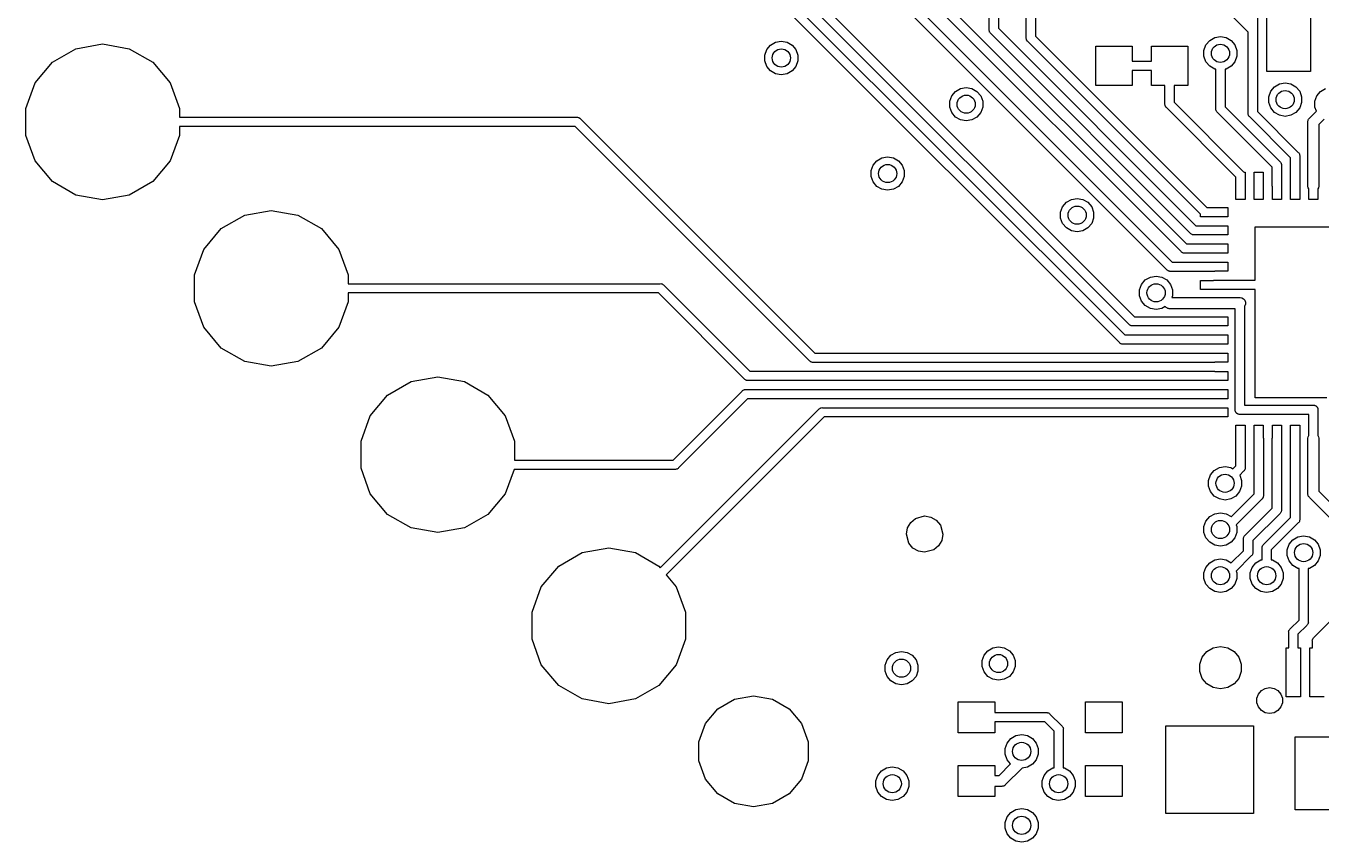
# Model space of a CAD drawing. Extents: x 109.3 to 187.7, y -145.2 to -64.7.
# Drawn here: x 112.38 to 147.96, y -145.22 to -122.79 of the extents above; entities that cross this region are included whole.
import ezdxf

# ---------------------------------------------------------------- set-up
doc = ezdxf.new("R2010")
doc.units = 0
doc.header["$MEASUREMENT"] = 0
doc.layers.add('BLACK', color=7, linetype='CONTINUOUS')

msp = doc.modelspace()

# ---------------------------------------------------------------- linework, layer by layer
at = {"layer": 'BLACK', "linetype": 'CONTINUOUS'}
for p, q in [((144.117, -128.993), (121.11, -105.986)), ((121.323, -105.84), (144.264, -128.781)), ((143.728, -129.493), (120.602, -106.367)), ((120.815, -106.221), (143.875, -129.281)), ((119.799, -108.507), (142.573, -131.281)), ((142.688, -130.993), (120.094, -108.399)), ((120.307, -108.253), (142.835, -130.781)), ((142.426, -131.493), (119.586, -108.653)), ((146.215, -120.361), (146.215, -122.894)), ((138.849, -122.905), (138.849, -121.265)), ((139.103, -121.312), (139.103, -122.858)), ((139.865, -123.122), (139.865, -121.138)), ((140.119, -121.185), (140.119, -123.075)), ((145.961, -122.963), (145.33, -122.332)), ((146.47, -124.042), (146.47, -122.542)), ((147.67, -122.542), (147.67, -124.042)), ((138.848, -122.922), (138.849, -122.905)), ((138.852, -122.938), (138.848, -122.922)), ((138.855, -122.955), (138.852, -122.938)), ((138.858, -122.96), (138.855, -122.955)), ((138.859, -122.965), (138.858, -122.96)), ((138.869, -122.979), (138.859, -122.965)), ((138.877, -122.993), (138.869, -122.979)), ((138.89, -123.004), (138.877, -122.993)), ((144.379, -128.493), (138.89, -123.004)), ((139.103, -122.858), (144.526, -128.281)), ((139.864, -123.139), (139.865, -123.122)), ((140.119, -123.075), (144.825, -127.781)), ((144.903, -123.193), (145.042, -123.113)), ((145.042, -123.113), (145.199, -123.085)), ((145.199, -123.085), (145.356, -123.113)), ((145.356, -123.113), (145.495, -123.193)), ((145.961, -125.191), (145.961, -122.963)), ((146.215, -122.894), (146.217, -122.899)), ((146.217, -122.899), (146.215, -122.916)), ((146.215, -122.916), (146.215, -125.144)), ((113.111, -123.789), (113.755, -123.417)), ((113.755, -123.417), (114.487, -123.288)), ((114.487, -123.288), (115.219, -123.417)), ((115.219, -123.417), (115.863, -123.789)), ((132.681, -123.593), (132.736, -123.443)), ((132.736, -123.443), (132.838, -123.32)), ((132.838, -123.32), (132.977, -123.24)), ((132.977, -123.24), (133.134, -123.212)), ((133.134, -123.212), (133.291, -123.24)), ((133.291, -123.24), (133.43, -123.32)), ((133.43, -123.32), (133.533, -123.443)), ((133.533, -123.443), (133.587, -123.593)), ((139.868, -123.155), (139.864, -123.139)), ((139.871, -123.172), (139.868, -123.155)), ((139.874, -123.177), (139.871, -123.172)), ((139.875, -123.182), (139.874, -123.177)), ((139.885, -123.196), (139.875, -123.182)), ((139.893, -123.21), (139.885, -123.196)), ((139.906, -123.221), (139.893, -123.21)), ((144.651, -127.966), (139.906, -123.221)), ((141.778, -124.425), (141.778, -123.35)), ((141.778, -123.35), (142.778, -123.35)), ((142.778, -123.35), (142.778, -123.761)), ((143.302, -123.761), (143.302, -123.35)), ((143.302, -123.35), (144.302, -123.35)), ((144.302, -123.35), (144.302, -124.425)), ((144.746, -123.466), (144.801, -123.316)), ((144.746, -123.626), (144.746, -123.466)), ((144.801, -123.316), (144.903, -123.193)), ((145.495, -123.193), (145.598, -123.316)), ((145.598, -123.316), (145.652, -123.466)), ((145.652, -123.466), (145.652, -123.626)), ((112.633, -124.359), (113.111, -123.789)), ((115.863, -123.789), (116.341, -124.359)), ((132.681, -123.753), (132.681, -123.593)), ((132.736, -123.903), (132.681, -123.753)), ((133.587, -123.753), (133.533, -123.903)), ((133.587, -123.593), (133.587, -123.753)), ((142.778, -123.761), (143.302, -123.761)), ((144.801, -123.776), (144.746, -123.626)), ((144.903, -123.898), (144.801, -123.776)), ((145.598, -123.776), (145.495, -123.898)), ((145.652, -123.626), (145.598, -123.776)), ((132.838, -124.025), (132.736, -123.903)), ((132.977, -124.105), (132.838, -124.025)), ((133.134, -124.133), (132.977, -124.105)), ((133.291, -124.105), (133.134, -124.133)), ((133.43, -124.025), (133.291, -124.105)), ((133.533, -123.903), (133.43, -124.025)), ((143.302, -124.015), (142.778, -124.015)), ((142.778, -124.015), (142.778, -124.425)), ((143.302, -124.425), (143.302, -124.015)), ((145.042, -123.978), (144.903, -123.898)), ((145.072, -123.983), (145.042, -123.978)), ((145.072, -125.064), (145.072, -123.983)), ((145.356, -123.978), (145.326, -123.983)), ((145.326, -123.983), (145.326, -125.017)), ((145.495, -123.898), (145.356, -123.978)), ((147.67, -124.042), (146.47, -124.042)), ((112.379, -125.057), (112.633, -124.359)), ((116.341, -124.359), (116.595, -125.057)), ((137.918, -124.59), (138.057, -124.51)), ((138.057, -124.51), (138.214, -124.482)), ((138.214, -124.482), (138.371, -124.51)), ((138.371, -124.51), (138.51, -124.59)), ((142.778, -124.425), (141.778, -124.425)), ((143.675, -124.425), (143.302, -124.425)), ((143.675, -124.937), (143.675, -124.425)), ((144.302, -124.425), (143.929, -124.425)), ((143.929, -124.425), (143.929, -124.89)), ((146.579, -124.586), (146.681, -124.463)), ((146.681, -124.463), (146.82, -124.383)), ((146.82, -124.383), (146.977, -124.355)), ((146.977, -124.355), (147.134, -124.383)), ((147.134, -124.383), (147.273, -124.463)), ((147.273, -124.463), (147.376, -124.586)), ((147.951, -124.59), (148.09, -124.51)), ((137.761, -124.863), (137.816, -124.713)), ((137.761, -125.023), (137.761, -124.863)), ((137.816, -124.713), (137.918, -124.59)), ((138.51, -124.59), (138.613, -124.713)), ((138.613, -124.713), (138.667, -124.863)), ((138.667, -124.863), (138.667, -125.023)), ((143.929, -124.89), (145.837, -126.798)), ((146.524, -124.736), (146.579, -124.586)), ((146.524, -124.896), (146.524, -124.736)), ((146.579, -125.046), (146.524, -124.896)), ((147.376, -124.586), (147.43, -124.736)), ((147.43, -124.896), (147.376, -125.046)), ((147.43, -124.736), (147.43, -124.896)), ((147.794, -124.863), (147.849, -124.713)), ((147.794, -125.023), (147.794, -124.863)), ((147.849, -124.713), (147.951, -124.59)), ((112.379, -125.801), (112.379, -125.057)), ((116.595, -125.057), (116.595, -125.302)), ((137.816, -125.173), (137.761, -125.023)), ((137.918, -125.295), (137.816, -125.173)), ((138.613, -125.173), (138.51, -125.295)), ((138.667, -125.023), (138.613, -125.173)), ((143.674, -124.954), (143.675, -124.937)), ((143.678, -124.97), (143.674, -124.954)), ((143.681, -124.987), (143.678, -124.97)), ((143.684, -124.992), (143.681, -124.987)), ((143.685, -124.997), (143.684, -124.992)), ((143.695, -125.011), (143.685, -124.997)), ((143.703, -125.025), (143.695, -125.011)), ((143.716, -125.036), (143.703, -125.025)), ((145.624, -126.944), (143.716, -125.036)), ((145.071, -125.081), (145.072, -125.064)), ((145.075, -125.097), (145.071, -125.081)), ((145.078, -125.114), (145.075, -125.097)), ((145.081, -125.119), (145.078, -125.114)), ((145.082, -125.124), (145.081, -125.119)), ((145.092, -125.138), (145.082, -125.124)), ((145.1, -125.152), (145.092, -125.138)), ((145.113, -125.163), (145.1, -125.152)), ((146.624, -126.674), (145.113, -125.163)), ((145.326, -125.017), (146.837, -126.528)), ((145.96, -125.208), (145.961, -125.191)), ((145.964, -125.224), (145.96, -125.208)), ((145.967, -125.241), (145.964, -125.224)), ((145.97, -125.246), (145.967, -125.241)), ((145.971, -125.251), (145.97, -125.246)), ((145.981, -125.265), (145.971, -125.251)), ((146.215, -125.144), (147.337, -126.266)), ((146.681, -125.168), (146.579, -125.046)), ((146.82, -125.248), (146.681, -125.168)), ((146.977, -125.276), (146.82, -125.248)), ((147.134, -125.248), (146.977, -125.276)), ((147.273, -125.168), (147.134, -125.248)), ((147.376, -125.046), (147.273, -125.168)), ((147.648, -125.326), (147.836, -125.138)), ((147.836, -125.138), (147.794, -125.023)), ((116.595, -125.302), (127.519, -125.302)), ((127.472, -125.556), (116.595, -125.556)), ((116.595, -125.556), (116.595, -125.801)), ((133.909, -131.993), (127.472, -125.556)), ((127.519, -125.302), (127.536, -125.3)), ((127.536, -125.3), (127.552, -125.305)), ((127.552, -125.305), (127.568, -125.308)), ((127.568, -125.308), (127.573, -125.31)), ((127.573, -125.31), (127.579, -125.312)), ((127.579, -125.312), (127.593, -125.322)), ((127.593, -125.322), (127.607, -125.33)), ((127.607, -125.33), (127.618, -125.343)), ((127.618, -125.343), (134.056, -131.781)), ((138.057, -125.375), (137.918, -125.295)), ((138.214, -125.403), (138.057, -125.375)), ((138.371, -125.375), (138.214, -125.403)), ((138.51, -125.295), (138.371, -125.375)), ((145.989, -125.279), (145.981, -125.265)), ((146.002, -125.29), (145.989, -125.279)), ((147.124, -126.412), (146.002, -125.29)), ((147.597, -125.425), (147.602, -125.406)), ((147.599, -125.445), (147.597, -125.425)), ((147.599, -127.196), (147.599, -125.445)), ((147.602, -125.406), (147.606, -125.386)), ((147.606, -125.386), (147.609, -125.38)), ((147.609, -125.38), (147.611, -125.373)), ((147.611, -125.373), (147.622, -125.357)), ((147.622, -125.357), (147.633, -125.339)), ((147.633, -125.339), (147.648, -125.326)), ((148.052, -125.353), (147.903, -125.502)), ((147.903, -125.502), (147.903, -127.196)), ((112.633, -126.499), (112.379, -125.801)), ((116.595, -125.801), (116.341, -126.499)), ((147.337, -126.266), (147.35, -126.277)), ((147.35, -126.277), (147.358, -126.291)), ((147.358, -126.291), (147.368, -126.305)), ((147.368, -126.305), (147.369, -126.311)), ((147.369, -126.311), (147.372, -126.315)), ((147.372, -126.315), (147.375, -126.332)), ((113.111, -127.069), (112.633, -126.499)), ((116.341, -126.499), (115.863, -127.069)), ((135.602, -126.768), (135.657, -126.618)), ((135.657, -126.618), (135.759, -126.495)), ((135.759, -126.495), (135.898, -126.415)), ((135.898, -126.415), (136.055, -126.387)), ((136.055, -126.387), (136.212, -126.415)), ((136.212, -126.415), (136.351, -126.495)), ((136.351, -126.495), (136.454, -126.618)), ((136.454, -126.618), (136.508, -126.768)), ((146.624, -127.194), (146.624, -126.674)), ((146.837, -126.528), (146.85, -126.539)), ((146.85, -126.539), (146.858, -126.553)), ((146.858, -126.553), (146.868, -126.567)), ((146.868, -126.567), (146.869, -126.573)), ((146.869, -126.573), (146.872, -126.577)), ((146.872, -126.577), (146.875, -126.594)), ((146.875, -126.594), (146.88, -126.61)), ((146.88, -126.61), (146.878, -126.627)), ((146.878, -126.627), (146.878, -127.194)), ((147.124, -127.194), (147.124, -126.412)), ((147.375, -126.332), (147.38, -126.348)), ((147.38, -126.348), (147.378, -126.365)), ((147.378, -126.365), (147.378, -127.194)), ((135.602, -126.928), (135.602, -126.768)), ((135.657, -127.078), (135.602, -126.928)), ((136.508, -126.928), (136.454, -127.078)), ((136.508, -126.768), (136.508, -126.928)), ((145.624, -127.194), (145.624, -126.944)), ((145.837, -126.798), (145.849, -126.808)), ((145.849, -126.808), (145.876, -126.808)), ((145.876, -126.808), (145.876, -126.867)), ((145.876, -126.867), (145.88, -126.88)), ((145.88, -126.88), (145.878, -126.897)), ((145.878, -126.897), (145.878, -127.194)), ((146.126, -127.558), (146.126, -126.808)), ((146.126, -126.808), (146.376, -126.808)), ((146.376, -126.808), (146.376, -127.558)), ((113.755, -127.44), (113.111, -127.069)), ((115.863, -127.069), (115.219, -127.44)), ((135.759, -127.2), (135.657, -127.078)), ((135.898, -127.28), (135.759, -127.2)), ((136.055, -127.308), (135.898, -127.28)), ((136.212, -127.28), (136.055, -127.308)), ((136.351, -127.2), (136.212, -127.28)), ((136.454, -127.078), (136.351, -127.2)), ((145.626, -127.205), (145.624, -127.194)), ((145.626, -127.558), (145.626, -127.205)), ((145.878, -127.194), (145.876, -127.205)), ((145.876, -127.205), (145.876, -127.558)), ((146.626, -127.205), (146.624, -127.194)), ((146.626, -127.558), (146.626, -127.205)), ((146.878, -127.194), (146.876, -127.205)), ((146.876, -127.205), (146.876, -127.558)), ((147.126, -127.205), (147.124, -127.194)), ((147.126, -127.558), (147.126, -127.205)), ((147.378, -127.194), (147.376, -127.205)), ((147.376, -127.205), (147.376, -127.558)), ((147.606, -127.236), (147.599, -127.196)), ((147.626, -127.271), (147.606, -127.236)), ((147.626, -127.558), (147.626, -127.271)), ((147.897, -127.236), (147.876, -127.271)), ((147.876, -127.271), (147.876, -127.558)), ((147.903, -127.196), (147.897, -127.236)), ((114.487, -127.569), (113.755, -127.44)), ((115.219, -127.44), (114.487, -127.569)), ((140.864, -127.761), (140.966, -127.638)), ((140.966, -127.638), (141.105, -127.558)), ((141.105, -127.558), (141.262, -127.53)), ((141.262, -127.53), (141.419, -127.558)), ((141.419, -127.558), (141.558, -127.638)), ((141.558, -127.638), (141.661, -127.761)), ((145.876, -127.558), (145.626, -127.558)), ((146.376, -127.558), (146.126, -127.558)), ((146.876, -127.558), (146.626, -127.558)), ((147.376, -127.558), (147.126, -127.558)), ((147.876, -127.558), (147.626, -127.558)), ((117.746, -128.361), (118.39, -127.989)), ((118.39, -127.989), (119.122, -127.86)), ((119.122, -127.86), (119.854, -127.989)), ((119.854, -127.989), (120.498, -128.361)), ((140.809, -127.911), (140.864, -127.761)), ((140.809, -128.071), (140.809, -127.911)), ((140.864, -128.221), (140.809, -128.071)), ((141.661, -127.761), (141.715, -127.911)), ((141.715, -128.071), (141.661, -128.221)), ((141.715, -127.911), (141.715, -128.071)), ((144.651, -128.033), (144.651, -127.966)), ((144.748, -128.033), (144.651, -128.033)), ((144.761, -128.036), (144.748, -128.033)), ((144.778, -128.035), (144.761, -128.036)), ((145.037, -128.035), (144.778, -128.035)), ((144.825, -127.781), (145.037, -127.781)), ((145.037, -127.781), (145.049, -127.783)), ((145.049, -128.033), (145.037, -128.035)), ((145.049, -127.783), (145.401, -127.783)), ((145.401, -128.033), (145.049, -128.033)), ((145.401, -127.783), (145.401, -128.033)), ((117.269, -128.931), (117.746, -128.361)), ((120.498, -128.361), (120.976, -128.931)), ((140.966, -128.343), (140.864, -128.221)), ((141.105, -128.423), (140.966, -128.343)), ((141.262, -128.451), (141.105, -128.423)), ((141.419, -128.423), (141.262, -128.451)), ((141.558, -128.343), (141.419, -128.423)), ((141.661, -128.221), (141.558, -128.343)), ((144.526, -128.281), (145.037, -128.281)), ((145.037, -128.281), (145.049, -128.283)), ((145.049, -128.283), (145.401, -128.283)), ((145.401, -128.283), (145.401, -128.533)), ((146.151, -129.781), (146.151, -128.308)), ((146.151, -128.308), (148.624, -128.308)), ((144.264, -128.781), (145.037, -128.781)), ((144.39, -128.506), (144.379, -128.493)), ((144.405, -128.515), (144.39, -128.506)), ((144.419, -128.524), (144.405, -128.515)), ((144.424, -128.526), (144.419, -128.524)), ((144.429, -128.529), (144.424, -128.526)), ((144.446, -128.532), (144.429, -128.529)), ((144.462, -128.536), (144.446, -128.532)), ((144.479, -128.535), (144.462, -128.536)), ((145.037, -128.535), (144.479, -128.535)), ((145.049, -128.533), (145.037, -128.535)), ((145.037, -128.781), (145.049, -128.783)), ((145.401, -128.533), (145.049, -128.533)), ((145.049, -128.783), (145.401, -128.783)), ((145.401, -128.783), (145.401, -129.033)), ((117.014, -129.629), (117.269, -128.931)), ((120.976, -128.931), (121.23, -129.629)), ((144.128, -129.006), (144.117, -128.993)), ((144.143, -129.015), (144.128, -129.006)), ((144.157, -129.024), (144.143, -129.015)), ((144.162, -129.026), (144.157, -129.024)), ((144.167, -129.029), (144.162, -129.026)), ((144.184, -129.032), (144.167, -129.029)), ((144.2, -129.036), (144.184, -129.032)), ((144.217, -129.035), (144.2, -129.036)), ((145.037, -129.035), (144.217, -129.035)), ((145.049, -129.033), (145.037, -129.035)), ((145.401, -129.033), (145.049, -129.033)), ((143.739, -129.506), (143.728, -129.493)), ((143.754, -129.515), (143.739, -129.506)), ((143.768, -129.524), (143.754, -129.515)), ((143.773, -129.526), (143.768, -129.524)), ((143.778, -129.529), (143.773, -129.526)), ((143.795, -129.532), (143.778, -129.529)), ((143.875, -129.281), (145.037, -129.281)), ((145.037, -129.281), (145.049, -129.283)), ((145.049, -129.283), (145.401, -129.283)), ((145.401, -129.283), (145.401, -129.533)), ((117.014, -130.373), (117.014, -129.629)), ((121.23, -129.629), (121.23, -129.874)), ((121.23, -129.874), (129.805, -129.874)), ((129.805, -129.874), (129.822, -129.872)), ((129.822, -129.872), (129.838, -129.877)), ((129.838, -129.877), (129.854, -129.88)), ((129.854, -129.88), (129.859, -129.882)), ((129.859, -129.882), (129.865, -129.884)), ((129.865, -129.884), (129.879, -129.894)), ((143.032, -129.894), (143.135, -129.772)), ((143.135, -129.772), (143.273, -129.692)), ((143.273, -129.692), (143.431, -129.664)), ((143.431, -129.664), (143.588, -129.692)), ((143.588, -129.692), (143.727, -129.772)), ((143.727, -129.772), (143.829, -129.894)), ((143.811, -129.536), (143.795, -129.532)), ((143.828, -129.535), (143.811, -129.536)), ((145.037, -129.535), (143.828, -129.535)), ((144.651, -130.033), (144.651, -129.783)), ((144.651, -129.783), (145.004, -129.783)), ((145.004, -129.783), (145.015, -129.781)), ((145.015, -129.781), (146.151, -129.781)), ((145.049, -129.533), (145.037, -129.535)), ((145.401, -129.533), (145.049, -129.533)), ((129.758, -130.128), (121.23, -130.128)), ((121.23, -130.128), (121.23, -130.373)), ((132.123, -132.493), (129.758, -130.128)), ((129.879, -129.894), (129.893, -129.902)), ((129.893, -129.902), (129.904, -129.915)), ((129.904, -129.915), (132.27, -132.281)), ((142.978, -130.044), (143.032, -129.894)), ((142.978, -130.204), (142.978, -130.044)), ((143.032, -130.354), (142.978, -130.204)), ((143.829, -129.894), (143.884, -130.044)), ((143.884, -130.204), (143.866, -130.252)), ((143.884, -130.044), (143.884, -130.204)), ((145.004, -130.033), (144.651, -130.033)), ((145.015, -130.035), (145.004, -130.033)), ((146.151, -130.035), (145.015, -130.035)), ((146.151, -133.008), (146.151, -130.035)), ((117.269, -131.071), (117.014, -130.373)), ((121.23, -130.373), (120.976, -131.071)), ((143.135, -130.477), (143.032, -130.354)), ((143.273, -130.557), (143.135, -130.477)), ((143.431, -130.584), (143.273, -130.557)), ((143.588, -130.557), (143.431, -130.584)), ((143.684, -130.501), (143.588, -130.557)), ((143.694, -130.511), (143.684, -130.501)), ((143.707, -130.526), (143.694, -130.511)), ((143.724, -130.536), (143.707, -130.526)), ((143.741, -130.548), (143.724, -130.536)), ((143.747, -130.55), (143.741, -130.548)), ((143.753, -130.553), (143.747, -130.55)), ((143.773, -130.557), (143.753, -130.553)), ((143.793, -130.562), (143.773, -130.557)), ((143.813, -130.56), (143.793, -130.562)), ((145.604, -130.56), (143.813, -130.56)), ((143.866, -130.252), (143.869, -130.255)), ((143.869, -130.255), (145.745, -130.255)), ((145.604, -133.315), (145.604, -130.56)), ((145.745, -130.255), (145.784, -130.262)), ((145.784, -130.262), (145.831, -130.289)), ((145.831, -130.289), (145.865, -130.33)), ((145.865, -130.485), (145.858, -130.493)), ((145.858, -130.493), (145.858, -133.211)), ((145.865, -130.33), (145.884, -130.381)), ((145.884, -130.434), (145.865, -130.485)), ((145.884, -130.381), (145.884, -130.434)), ((142.835, -130.781), (145.037, -130.781)), ((145.037, -130.781), (145.049, -130.783)), ((145.049, -130.783), (145.401, -130.783)), ((145.401, -130.783), (145.401, -131.033)), ((117.746, -131.641), (117.269, -131.071)), ((120.976, -131.071), (120.498, -131.641)), ((142.573, -131.281), (145.037, -131.281)), ((142.699, -131.006), (142.688, -130.993)), ((142.714, -131.015), (142.699, -131.006)), ((142.728, -131.024), (142.714, -131.015)), ((142.733, -131.026), (142.728, -131.024)), ((142.738, -131.029), (142.733, -131.026)), ((142.755, -131.032), (142.738, -131.029)), ((142.771, -131.036), (142.755, -131.032)), ((142.788, -131.035), (142.771, -131.036)), ((145.037, -131.035), (142.788, -131.035)), ((145.049, -131.033), (145.037, -131.035)), ((145.037, -131.281), (145.049, -131.283)), ((145.401, -131.033), (145.049, -131.033)), ((145.049, -131.283), (145.401, -131.283)), ((145.401, -131.283), (145.401, -131.533)), ((118.39, -132.012), (117.746, -131.641)), ((120.498, -131.641), (119.854, -132.012)), ((142.437, -131.506), (142.426, -131.493)), ((142.452, -131.515), (142.437, -131.506)), ((142.466, -131.524), (142.452, -131.515)), ((142.471, -131.526), (142.466, -131.524)), ((142.476, -131.529), (142.471, -131.526)), ((142.493, -131.532), (142.476, -131.529)), ((142.509, -131.536), (142.493, -131.532)), ((142.526, -131.535), (142.509, -131.536)), ((145.037, -131.535), (142.526, -131.535)), ((145.049, -131.533), (145.037, -131.535)), ((145.401, -131.533), (145.049, -131.533)), ((119.122, -132.141), (118.39, -132.012)), ((119.854, -132.012), (119.122, -132.141)), ((133.92, -132.006), (133.909, -131.993)), ((133.935, -132.015), (133.92, -132.006)), ((133.949, -132.024), (133.935, -132.015)), ((134.056, -131.781), (145.037, -131.781)), ((145.037, -131.781), (145.049, -131.783)), ((145.049, -131.783), (145.401, -131.783)), ((145.401, -131.783), (145.401, -132.033)), ((132.27, -132.281), (145.037, -132.281)), ((133.954, -132.026), (133.949, -132.024)), ((133.959, -132.029), (133.954, -132.026)), ((133.976, -132.032), (133.959, -132.029)), ((133.992, -132.036), (133.976, -132.032)), ((134.009, -132.035), (133.992, -132.036)), ((145.037, -132.035), (134.009, -132.035)), ((145.049, -132.033), (145.037, -132.035)), ((145.037, -132.281), (145.049, -132.283)), ((145.401, -132.033), (145.049, -132.033)), ((145.049, -132.283), (145.401, -132.283)), ((145.401, -132.283), (145.401, -132.533)), ((122.318, -132.933), (122.962, -132.561)), ((122.962, -132.561), (123.694, -132.432)), ((123.694, -132.432), (124.426, -132.561)), ((124.426, -132.561), (125.07, -132.933)), ((132.134, -132.506), (132.123, -132.493)), ((132.149, -132.515), (132.134, -132.506)), ((132.163, -132.524), (132.149, -132.515)), ((132.168, -132.526), (132.163, -132.524)), ((132.173, -132.529), (132.168, -132.526)), ((132.19, -132.532), (132.173, -132.529)), ((132.206, -132.536), (132.19, -132.532)), ((132.223, -132.535), (132.206, -132.536)), ((145.037, -132.535), (132.223, -132.535)), ((145.049, -132.533), (145.037, -132.535)), ((145.401, -132.533), (145.049, -132.533)), ((121.841, -133.503), (122.318, -132.933)), ((125.07, -132.933), (125.548, -133.503)), ((130.16, -134.722), (132.06, -132.822)), ((132.207, -133.035), (130.307, -134.934)), ((132.06, -132.822), (132.071, -132.809)), ((132.071, -132.809), (132.086, -132.8)), ((132.086, -132.8), (132.1, -132.791)), ((132.1, -132.791), (132.105, -132.789)), ((132.105, -132.789), (132.11, -132.786)), ((132.11, -132.786), (132.127, -132.783)), ((132.127, -132.783), (132.143, -132.779)), ((132.143, -132.779), (132.16, -132.781)), ((132.16, -132.781), (145.037, -132.781)), ((145.037, -133.035), (132.207, -133.035)), ((145.037, -132.781), (145.049, -132.783)), ((145.049, -133.033), (145.037, -133.035)), ((145.049, -132.783), (145.401, -132.783)), ((145.401, -133.033), (145.049, -133.033)), ((145.401, -132.783), (145.401, -133.033)), ((148.124, -133.008), (146.151, -133.008)), ((129.808, -137.678), (134.164, -133.322)), ((134.164, -133.322), (134.175, -133.309)), ((134.175, -133.309), (134.189, -133.3)), ((134.189, -133.3), (134.203, -133.291)), ((134.203, -133.291), (134.209, -133.289)), ((134.209, -133.289), (134.213, -133.286)), ((134.213, -133.286), (134.23, -133.283)), ((134.23, -133.283), (134.246, -133.279)), ((134.246, -133.279), (134.263, -133.281)), ((134.263, -133.281), (145.037, -133.281)), ((145.037, -133.281), (145.049, -133.283)), ((145.049, -133.283), (145.401, -133.283)), ((145.401, -133.283), (145.401, -133.533)), ((145.604, -133.36), (145.604, -133.315)), ((145.608, -133.371), (145.604, -133.36)), ((145.61, -133.382), (145.608, -133.371)), ((145.616, -133.392), (145.61, -133.382)), ((145.62, -133.402), (145.616, -133.392)), ((145.627, -133.411), (145.62, -133.402)), ((145.633, -133.421), (145.627, -133.411)), ((145.641, -133.428), (145.633, -133.421)), ((145.648, -133.437), (145.641, -133.428)), ((145.658, -133.442), (145.648, -133.437)), ((145.667, -133.449), (145.658, -133.442)), ((145.858, -133.211), (147.773, -133.211)), ((147.773, -133.211), (147.784, -133.215)), ((147.784, -133.215), (147.795, -133.217)), ((147.795, -133.217), (147.805, -133.222)), ((147.805, -133.222), (147.816, -133.226)), ((147.816, -133.226), (147.824, -133.233)), ((147.824, -133.233), (147.834, -133.239)), ((147.834, -133.239), (147.841, -133.248)), ((147.841, -133.248), (147.85, -133.255)), ((147.85, -133.255), (147.856, -133.265)), ((147.856, -133.265), (147.863, -133.273)), ((147.863, -133.273), (147.867, -133.284)), ((147.867, -133.284), (147.872, -133.294)), ((147.872, -133.294), (147.874, -133.305)), ((147.874, -133.305), (147.878, -133.315)), ((147.878, -133.315), (147.878, -134.048)), ((121.586, -134.201), (121.841, -133.503)), ((125.548, -133.503), (125.802, -134.201)), ((134.31, -133.535), (129.972, -137.873)), ((145.037, -133.535), (134.31, -133.535)), ((145.049, -133.533), (145.037, -133.535)), ((145.401, -133.533), (145.049, -133.533)), ((145.626, -134.11), (145.626, -133.758)), ((145.626, -133.758), (145.876, -133.758)), ((145.677, -133.453), (145.667, -133.449)), ((145.687, -133.459), (145.677, -133.453)), ((145.698, -133.461), (145.687, -133.459)), ((145.709, -133.465), (145.698, -133.461)), ((147.624, -133.465), (145.709, -133.465)), ((145.876, -133.758), (145.876, -134.11)), ((146.126, -134.11), (146.126, -133.758)), ((146.126, -133.758), (146.376, -133.758)), ((146.376, -133.758), (146.376, -134.11)), ((146.626, -134.11), (146.626, -133.758)), ((146.626, -133.758), (146.876, -133.758)), ((146.876, -133.758), (146.876, -134.11)), ((147.126, -134.11), (147.126, -133.758)), ((147.126, -133.758), (147.376, -133.758)), ((147.376, -133.758), (147.376, -134.11)), ((147.624, -134.048), (147.624, -133.465)), ((145.624, -134.121), (145.626, -134.11)), ((145.624, -134.879), (145.624, -134.121)), ((145.876, -134.11), (145.878, -134.121)), ((145.878, -134.121), (145.878, -134.926)), ((146.124, -134.121), (146.126, -134.11)), ((146.124, -135.649), (146.124, -134.121)), ((146.376, -134.11), (146.378, -134.121)), ((146.378, -134.121), (146.378, -135.696)), ((146.624, -134.121), (146.626, -134.11)), ((146.624, -136.038), (146.624, -134.121)), ((146.876, -134.11), (146.878, -134.121)), ((146.878, -134.121), (146.878, -136.085)), ((147.124, -134.121), (147.126, -134.11)), ((147.124, -136.3), (147.124, -134.121)), ((147.376, -134.11), (147.378, -134.121)), ((147.378, -134.121), (147.378, -136.347)), ((147.599, -134.119), (147.606, -134.08)), ((147.599, -135.628), (147.599, -134.119)), ((147.606, -134.08), (147.624, -134.048)), ((147.878, -134.048), (147.897, -134.08)), ((147.897, -134.08), (147.903, -134.119)), ((147.903, -134.119), (147.903, -135.571)), ((121.586, -134.945), (121.586, -134.201)), ((125.802, -134.201), (125.802, -134.722)), ((125.802, -134.722), (130.16, -134.722)), ((121.841, -135.643), (121.586, -134.945)), ((125.791, -134.976), (125.548, -135.643)), ((130.208, -134.976), (125.791, -134.976)), ((130.224, -134.977), (130.208, -134.976)), ((130.241, -134.973), (130.224, -134.977)), ((130.257, -134.97), (130.241, -134.973)), ((130.262, -134.967), (130.257, -134.97)), ((130.268, -134.965), (130.262, -134.967)), ((130.281, -134.956), (130.268, -134.965)), ((130.296, -134.947), (130.281, -134.956)), ((130.307, -134.934), (130.296, -134.947)), ((144.873, -135.277), (144.928, -135.127)), ((144.928, -135.127), (145.03, -135.004)), ((145.03, -135.004), (145.169, -134.924)), ((145.169, -134.924), (145.326, -134.896)), ((145.326, -134.896), (145.483, -134.924)), ((145.483, -134.924), (145.544, -134.959)), ((145.544, -134.959), (145.624, -134.879)), ((145.837, -135.025), (145.728, -135.135)), ((145.728, -135.135), (145.779, -135.277)), ((145.85, -135.014), (145.837, -135.025)), ((145.858, -135), (145.85, -135.014)), ((145.868, -134.986), (145.858, -135)), ((145.869, -134.981), (145.868, -134.986)), ((145.872, -134.976), (145.869, -134.981)), ((145.875, -134.959), (145.872, -134.976)), ((145.88, -134.943), (145.875, -134.959)), ((145.878, -134.926), (145.88, -134.943)), ((144.873, -135.437), (144.873, -135.277)), ((144.928, -135.587), (144.873, -135.437)), ((145.779, -135.437), (145.725, -135.587)), ((145.779, -135.277), (145.779, -135.437)), ((147.903, -135.571), (149.747, -137.415)), ((122.318, -136.213), (121.841, -135.643)), ((125.548, -135.643), (125.07, -136.213)), ((145.03, -135.709), (144.928, -135.587)), ((145.169, -135.789), (145.03, -135.709)), ((145.326, -135.817), (145.169, -135.789)), ((145.483, -135.789), (145.326, -135.817)), ((145.622, -135.709), (145.483, -135.789)), ((145.497, -136.276), (146.124, -135.649)), ((145.725, -135.587), (145.622, -135.709)), ((146.337, -135.795), (145.635, -136.498)), ((146.35, -135.784), (146.337, -135.795)), ((146.358, -135.77), (146.35, -135.784)), ((146.368, -135.756), (146.358, -135.77)), ((146.369, -135.751), (146.368, -135.756)), ((146.372, -135.746), (146.369, -135.751)), ((146.375, -135.729), (146.372, -135.746)), ((146.38, -135.713), (146.375, -135.729)), ((146.378, -135.696), (146.38, -135.713)), ((147.597, -135.648), (147.599, -135.628)), ((147.602, -135.667), (147.597, -135.648)), ((147.606, -135.687), (147.602, -135.667)), ((147.609, -135.693), (147.606, -135.687)), ((147.611, -135.7), (147.609, -135.693)), ((147.622, -135.716), (147.611, -135.7)), ((147.633, -135.734), (147.622, -135.716)), ((147.648, -135.747), (147.633, -135.734)), ((149.41, -137.509), (147.648, -135.747)), ((122.962, -136.584), (122.318, -136.213)), ((125.07, -136.213), (124.426, -136.584)), ((136.821, -136.321), (137.071, -136.254)), ((137.071, -136.254), (137.071, -136.254)), ((137.071, -136.254), (137.242, -136.284)), ((137.242, -136.284), (137.392, -136.371)), ((144.801, -136.397), (144.903, -136.274)), ((144.903, -136.274), (145.042, -136.194)), ((145.042, -136.194), (145.199, -136.166)), ((145.199, -136.166), (145.356, -136.194)), ((145.356, -136.194), (145.495, -136.274)), ((145.495, -136.274), (145.497, -136.276)), ((145.875, -136.787), (146.624, -136.038)), ((146.837, -136.184), (146.088, -136.933)), ((146.85, -136.173), (146.837, -136.184)), ((146.858, -136.159), (146.85, -136.173)), ((146.868, -136.145), (146.858, -136.159)), ((146.869, -136.14), (146.868, -136.145)), ((146.872, -136.135), (146.869, -136.14)), ((146.875, -136.118), (146.872, -136.135)), ((146.88, -136.102), (146.875, -136.118)), ((146.878, -136.085), (146.88, -136.102)), ((123.694, -136.713), (122.962, -136.584)), ((124.426, -136.584), (123.694, -136.713)), ((136.571, -136.754), (136.601, -136.583)), ((136.601, -136.583), (136.688, -136.432)), ((136.688, -136.432), (136.821, -136.321)), ((137.392, -136.371), (137.504, -136.504)), ((137.504, -136.504), (137.571, -136.754)), ((144.746, -136.547), (144.801, -136.397)), ((144.746, -136.707), (144.746, -136.547)), ((145.635, -136.498), (145.652, -136.547)), ((145.652, -136.547), (145.652, -136.707)), ((146.383, -137.041), (147.124, -136.3)), ((147.337, -136.446), (146.596, -137.187)), ((147.35, -136.435), (147.337, -136.446)), ((147.358, -136.421), (147.35, -136.435)), ((147.368, -136.407), (147.358, -136.421)), ((147.369, -136.402), (147.368, -136.407)), ((147.372, -136.397), (147.369, -136.402)), ((147.375, -136.38), (147.372, -136.397)), ((147.38, -136.364), (147.375, -136.38)), ((147.378, -136.347), (147.38, -136.364)), ((136.638, -137.004), (136.571, -136.754)), ((136.571, -136.754), (136.571, -136.754)), ((136.75, -137.137), (136.638, -137.004)), ((137.541, -136.925), (137.454, -137.075)), ((137.571, -136.754), (137.541, -136.925)), ((137.571, -136.754), (137.571, -136.754)), ((144.801, -136.857), (144.746, -136.707)), ((144.903, -136.979), (144.801, -136.857)), ((145.042, -137.059), (144.903, -136.979)), ((145.495, -136.979), (145.356, -137.059)), ((145.598, -136.857), (145.495, -136.979)), ((145.652, -136.707), (145.598, -136.857)), ((145.833, -136.869), (145.837, -136.853)), ((145.834, -136.886), (145.833, -136.869)), ((145.834, -137.209), (145.834, -136.886)), ((145.837, -136.853), (145.84, -136.836)), ((145.84, -136.836), (145.843, -136.832)), ((145.843, -136.832), (145.844, -136.826)), ((145.844, -136.826), (145.854, -136.812)), ((145.854, -136.812), (145.862, -136.798)), ((145.862, -136.798), (145.875, -136.787)), ((146.088, -136.933), (146.088, -137.256)), ((147.087, -137.032), (147.189, -136.909)), ((147.189, -136.909), (147.328, -136.829)), ((147.328, -136.829), (147.485, -136.801)), ((147.485, -136.801), (147.642, -136.829)), ((147.642, -136.829), (147.781, -136.909)), ((147.781, -136.909), (147.884, -137.032)), ((127.017, -137.632), (127.661, -137.26)), ((127.661, -137.26), (128.393, -137.131)), ((128.393, -137.131), (129.125, -137.26)), ((129.125, -137.26), (129.769, -137.632)), ((136.9, -137.223), (136.75, -137.137)), ((137.071, -137.254), (136.9, -137.223)), ((137.321, -137.187), (137.071, -137.254)), ((137.071, -137.254), (137.071, -137.254)), ((137.454, -137.075), (137.321, -137.187)), ((145.199, -137.087), (145.042, -137.059)), ((145.356, -137.059), (145.199, -137.087)), ((145.497, -137.546), (145.834, -137.209)), ((146.047, -137.355), (145.635, -137.768)), ((146.06, -137.344), (146.047, -137.355)), ((146.068, -137.33), (146.06, -137.344)), ((146.078, -137.316), (146.068, -137.33)), ((146.079, -137.311), (146.078, -137.316)), ((146.082, -137.306), (146.079, -137.311)), ((146.085, -137.289), (146.082, -137.306)), ((146.09, -137.273), (146.085, -137.289)), ((146.088, -137.256), (146.09, -137.273)), ((146.341, -137.123), (146.345, -137.107)), ((146.342, -137.14), (146.341, -137.123)), ((146.342, -137.459), (146.342, -137.14)), ((146.345, -137.107), (146.348, -137.09)), ((146.348, -137.09), (146.351, -137.086)), ((146.351, -137.086), (146.352, -137.08)), ((146.352, -137.08), (146.362, -137.066)), ((146.362, -137.066), (146.37, -137.052)), ((146.37, -137.052), (146.383, -137.041)), ((146.596, -137.187), (146.596, -137.459)), ((147.032, -137.182), (147.087, -137.032)), ((147.032, -137.342), (147.032, -137.182)), ((147.087, -137.492), (147.032, -137.342)), ((147.884, -137.032), (147.938, -137.182)), ((147.938, -137.342), (147.884, -137.492)), ((147.938, -137.182), (147.938, -137.342)), ((126.54, -138.202), (127.017, -137.632)), ((129.769, -137.632), (129.808, -137.678)), ((144.746, -137.817), (144.801, -137.667)), ((144.801, -137.667), (144.903, -137.544)), ((144.903, -137.544), (145.042, -137.464)), ((145.042, -137.464), (145.199, -137.436)), ((145.199, -137.436), (145.356, -137.464)), ((145.356, -137.464), (145.495, -137.544)), ((145.495, -137.544), (145.497, -137.546)), ((146.016, -137.817), (146.071, -137.667)), ((146.071, -137.667), (146.173, -137.544)), ((146.173, -137.544), (146.312, -137.464)), ((146.312, -137.464), (146.342, -137.459)), ((146.596, -137.459), (146.626, -137.464)), ((146.626, -137.464), (146.765, -137.544)), ((146.765, -137.544), (146.868, -137.667)), ((146.868, -137.667), (146.922, -137.817)), ((147.189, -137.614), (147.087, -137.492)), ((147.328, -137.694), (147.189, -137.614)), ((147.358, -137.699), (147.328, -137.694)), ((147.358, -139.114), (147.358, -137.699)), ((147.642, -137.694), (147.612, -137.699)), ((147.612, -137.699), (147.612, -139.161)), ((147.781, -137.614), (147.642, -137.694)), ((147.884, -137.492), (147.781, -137.614)), ((129.972, -137.873), (130.247, -138.202)), ((144.746, -137.977), (144.746, -137.817)), ((144.801, -138.127), (144.746, -137.977)), ((145.652, -137.977), (145.598, -138.127)), ((145.635, -137.768), (145.652, -137.817)), ((145.652, -137.817), (145.652, -137.977)), ((146.016, -137.977), (146.016, -137.817)), ((146.071, -138.127), (146.016, -137.977)), ((146.922, -137.977), (146.868, -138.127)), ((146.922, -137.817), (146.922, -137.977)), ((126.285, -138.9), (126.54, -138.202)), ((130.247, -138.202), (130.501, -138.9)), ((144.903, -138.249), (144.801, -138.127)), ((145.042, -138.329), (144.903, -138.249)), ((145.199, -138.357), (145.042, -138.329)), ((145.356, -138.329), (145.199, -138.357)), ((145.495, -138.249), (145.356, -138.329)), ((145.598, -138.127), (145.495, -138.249)), ((146.173, -138.249), (146.071, -138.127)), ((146.312, -138.329), (146.173, -138.249)), ((146.469, -138.357), (146.312, -138.329)), ((146.626, -138.329), (146.469, -138.357)), ((146.765, -138.249), (146.626, -138.329)), ((146.868, -138.127), (146.765, -138.249)), ((126.285, -139.644), (126.285, -138.9)), ((130.501, -138.9), (130.501, -139.644)), ((147.115, -139.357), (147.358, -139.114)), ((147.765, -139.596), (148.534, -138.827)), ((147.073, -139.439), (147.077, -139.423)), ((147.074, -139.456), (147.073, -139.439)), ((147.074, -139.876), (147.074, -139.456)), ((147.077, -139.423), (147.08, -139.406)), ((147.08, -139.406), (147.083, -139.402)), ((147.083, -139.402), (147.084, -139.396)), ((147.084, -139.396), (147.094, -139.382)), ((147.094, -139.382), (147.102, -139.368)), ((147.102, -139.368), (147.115, -139.357)), ((147.571, -139.26), (147.328, -139.503)), ((147.584, -139.249), (147.571, -139.26)), ((147.592, -139.235), (147.584, -139.249)), ((147.602, -139.221), (147.592, -139.235)), ((147.603, -139.216), (147.602, -139.221)), ((147.606, -139.211), (147.603, -139.216)), ((147.609, -139.194), (147.606, -139.211)), ((147.614, -139.178), (147.609, -139.194)), ((147.612, -139.161), (147.614, -139.178)), ((126.54, -140.342), (126.285, -139.644)), ((130.501, -139.644), (130.247, -140.342)), ((138.946, -139.877), (139.103, -139.849)), ((139.103, -139.849), (139.26, -139.877)), ((145.003, -139.88), (145.201, -139.845)), ((145.201, -139.845), (145.4, -139.88)), ((147.328, -139.503), (147.328, -139.876)), ((147.723, -139.678), (147.727, -139.662)), ((147.724, -139.695), (147.723, -139.678)), ((147.724, -139.876), (147.724, -139.695)), ((147.727, -139.662), (147.73, -139.645)), ((147.73, -139.645), (147.733, -139.641)), ((147.733, -139.641), (147.734, -139.635)), ((147.734, -139.635), (147.744, -139.621)), ((147.744, -139.621), (147.752, -139.607)), ((147.752, -139.607), (147.765, -139.596)), ((136.038, -140.207), (136.14, -140.084)), ((136.14, -140.084), (136.279, -140.004)), ((136.279, -140.004), (136.436, -139.976)), ((136.436, -139.976), (136.593, -140.004)), ((136.593, -140.004), (136.732, -140.084)), ((136.732, -140.084), (136.835, -140.207)), ((138.65, -140.23), (138.705, -140.08)), ((138.705, -140.08), (138.807, -139.957)), ((138.807, -139.957), (138.946, -139.877)), ((139.26, -139.877), (139.399, -139.957)), ((139.399, -139.957), (139.502, -140.08)), ((139.502, -140.08), (139.556, -140.23)), ((144.63, -140.325), (144.699, -140.135)), ((144.699, -140.135), (144.828, -139.981)), ((144.828, -139.981), (145.003, -139.88)), ((145.4, -139.88), (145.574, -139.981)), ((145.574, -139.981), (145.704, -140.135)), ((145.704, -140.135), (145.773, -140.325)), ((147.001, -141.226), (147.001, -139.876)), ((147.001, -139.876), (147.074, -139.876)), ((147.328, -139.876), (147.401, -139.876)), ((147.401, -139.876), (147.401, -141.226)), ((147.651, -141.226), (147.651, -139.876)), ((147.651, -139.876), (147.724, -139.876)), ((127.017, -140.912), (126.54, -140.342)), ((130.247, -140.342), (129.769, -140.912)), ((135.983, -140.357), (136.038, -140.207)), ((135.983, -140.517), (135.983, -140.357)), ((136.038, -140.667), (135.983, -140.517)), ((136.835, -140.207), (136.889, -140.357)), ((136.889, -140.517), (136.835, -140.667)), ((136.889, -140.357), (136.889, -140.517)), ((138.65, -140.39), (138.65, -140.23)), ((138.705, -140.54), (138.65, -140.39)), ((138.807, -140.662), (138.705, -140.54)), ((139.502, -140.54), (139.399, -140.662)), ((139.556, -140.39), (139.502, -140.54)), ((139.556, -140.23), (139.556, -140.39)), ((144.63, -140.526), (144.63, -140.325)), ((144.699, -140.716), (144.63, -140.526)), ((145.773, -140.526), (145.704, -140.716)), ((145.773, -140.325), (145.773, -140.526)), ((127.661, -141.283), (127.017, -140.912)), ((129.769, -140.912), (129.125, -141.283)), ((136.14, -140.789), (136.038, -140.667)), ((136.279, -140.869), (136.14, -140.789)), ((136.436, -140.897), (136.279, -140.869)), ((136.593, -140.869), (136.436, -140.897)), ((136.732, -140.789), (136.593, -140.869)), ((136.835, -140.667), (136.732, -140.789)), ((138.946, -140.742), (138.807, -140.662)), ((139.103, -140.77), (138.946, -140.742)), ((139.26, -140.742), (139.103, -140.77)), ((139.399, -140.662), (139.26, -140.742)), ((144.828, -140.87), (144.699, -140.716)), ((145.003, -140.971), (144.828, -140.87)), ((145.574, -140.87), (145.4, -140.971)), ((145.704, -140.716), (145.574, -140.87)), ((131.851, -141.291), (132.372, -141.199)), ((132.372, -141.199), (132.893, -141.291)), ((145.201, -141.006), (145.003, -140.971)), ((145.4, -140.971), (145.201, -141.006)), ((146.201, -141.264), (146.243, -141.148)), ((146.201, -141.387), (146.201, -141.264)), ((146.243, -141.148), (146.323, -141.053)), ((146.323, -141.053), (146.43, -140.992)), ((146.43, -140.992), (146.551, -140.97)), ((146.551, -140.97), (146.673, -140.992)), ((146.673, -140.992), (146.78, -141.053)), ((146.78, -141.053), (146.859, -141.148)), ((146.859, -141.148), (146.901, -141.264)), ((146.901, -141.264), (146.901, -141.387)), ((147.401, -141.226), (147.001, -141.226)), ((148.051, -141.226), (147.651, -141.226)), ((128.393, -141.412), (127.661, -141.283)), ((129.125, -141.283), (128.393, -141.412)), ((131.053, -141.961), (131.393, -141.556)), ((131.393, -141.556), (131.851, -141.291)), ((132.893, -141.291), (133.351, -141.556)), ((133.351, -141.556), (133.691, -141.961)), ((137.996, -142.209), (137.996, -141.359)), ((137.996, -141.359), (138.996, -141.359)), ((138.996, -141.359), (138.996, -141.657)), ((141.496, -142.209), (141.496, -141.359)), ((141.496, -141.359), (142.496, -141.359)), ((142.496, -141.359), (142.496, -142.209)), ((146.243, -141.503), (146.201, -141.387)), ((146.323, -141.598), (146.243, -141.503)), ((146.43, -141.66), (146.323, -141.598)), ((146.78, -141.598), (146.673, -141.66)), ((146.859, -141.503), (146.78, -141.598)), ((146.901, -141.387), (146.859, -141.503)), ((130.872, -142.458), (131.053, -141.961)), ((133.691, -141.961), (133.872, -142.458)), ((138.996, -141.657), (140.417, -141.657)), ((140.37, -141.911), (138.996, -141.911)), ((138.996, -141.911), (138.996, -142.209)), ((140.627, -142.168), (140.37, -141.911)), ((140.417, -141.657), (140.434, -141.656)), ((140.434, -141.656), (140.45, -141.66)), ((140.45, -141.66), (140.467, -141.663)), ((140.467, -141.663), (140.472, -141.666)), ((140.472, -141.666), (140.477, -141.667)), ((140.477, -141.667), (140.491, -141.677)), ((140.491, -141.677), (140.505, -141.685)), ((140.505, -141.685), (140.516, -141.698)), ((140.516, -141.698), (140.84, -142.022)), ((146.551, -141.681), (146.43, -141.66)), ((146.673, -141.66), (146.551, -141.681)), ((138.996, -142.209), (137.996, -142.209)), ((139.442, -142.37), (139.581, -142.29)), ((139.581, -142.29), (139.738, -142.262)), ((139.738, -142.262), (139.895, -142.29)), ((139.895, -142.29), (140.034, -142.37)), ((140.627, -143.174), (140.627, -142.168)), ((140.84, -142.022), (140.853, -142.033)), ((140.853, -142.033), (140.861, -142.047)), ((140.861, -142.047), (140.871, -142.061)), ((140.871, -142.061), (140.872, -142.067)), ((140.872, -142.067), (140.875, -142.071)), ((140.875, -142.071), (140.878, -142.088)), ((140.878, -142.088), (140.883, -142.104)), ((140.883, -142.104), (140.881, -142.121)), ((140.881, -142.121), (140.881, -143.174)), ((142.496, -142.209), (141.496, -142.209)), ((143.695, -144.432), (143.695, -142.019)), ((143.695, -142.019), (146.108, -142.019)), ((146.108, -142.019), (146.108, -144.432)), ((147.251, -144.326), (147.251, -142.326)), ((147.251, -142.326), (148.251, -142.326)), ((130.872, -142.987), (130.872, -142.458)), ((133.872, -142.458), (133.872, -142.987)), ((139.285, -142.643), (139.34, -142.493)), ((139.285, -142.803), (139.285, -142.643)), ((139.34, -142.493), (139.442, -142.37)), ((140.034, -142.37), (140.137, -142.493)), ((140.137, -142.493), (140.191, -142.643)), ((140.191, -142.643), (140.191, -142.803)), ((131.053, -143.484), (130.872, -142.987)), ((133.872, -142.987), (133.691, -143.484)), ((139.34, -142.953), (139.285, -142.803)), ((139.434, -143.065), (139.34, -142.953)), ((140.137, -142.953), (140.034, -143.075)), ((140.191, -142.803), (140.137, -142.953)), ((135.729, -143.532), (135.784, -143.382)), ((135.784, -143.382), (135.886, -143.259)), ((135.886, -143.259), (136.025, -143.179)), ((136.025, -143.179), (136.182, -143.151)), ((136.182, -143.151), (136.339, -143.179)), ((136.339, -143.179), (136.478, -143.259)), ((136.478, -143.259), (136.581, -143.382)), ((136.581, -143.382), (136.635, -143.532)), ((137.996, -143.959), (137.996, -143.109)), ((137.996, -143.109), (138.996, -143.109)), ((138.996, -143.109), (138.996, -143.382)), ((138.996, -143.382), (139.117, -143.382)), ((139.117, -143.382), (139.434, -143.065)), ((139.749, -143.181), (139.293, -143.637)), ((139.895, -143.155), (139.749, -143.181)), ((140.034, -143.075), (139.895, -143.155)), ((140.301, -143.532), (140.356, -143.382)), ((140.356, -143.382), (140.458, -143.259)), ((140.458, -143.259), (140.597, -143.179)), ((140.597, -143.179), (140.627, -143.174)), ((140.881, -143.174), (140.911, -143.179)), ((140.911, -143.179), (141.05, -143.259)), ((141.05, -143.259), (141.153, -143.382)), ((141.153, -143.382), (141.207, -143.532)), ((141.496, -143.959), (141.496, -143.109)), ((141.496, -143.109), (142.496, -143.109)), ((142.496, -143.109), (142.496, -143.959)), ((131.393, -143.889), (131.053, -143.484)), ((133.691, -143.484), (133.351, -143.889)), ((135.729, -143.692), (135.729, -143.532)), ((135.784, -143.842), (135.729, -143.692)), ((136.635, -143.692), (136.581, -143.842)), ((136.635, -143.532), (136.635, -143.692)), ((139.174, -143.686), (138.996, -143.686)), ((138.996, -143.686), (138.996, -143.959)), ((139.194, -143.688), (139.174, -143.686)), ((139.214, -143.683), (139.194, -143.688)), ((139.234, -143.68), (139.214, -143.683)), ((139.239, -143.676), (139.234, -143.68)), ((139.246, -143.674), (139.239, -143.676)), ((139.263, -143.663), (139.246, -143.674)), ((139.28, -143.653), (139.263, -143.663)), ((139.293, -143.637), (139.28, -143.653)), ((140.301, -143.692), (140.301, -143.532)), ((140.356, -143.842), (140.301, -143.692)), ((141.207, -143.692), (141.153, -143.842)), ((141.207, -143.532), (141.207, -143.692)), ((131.851, -144.154), (131.393, -143.889)), ((133.351, -143.889), (132.893, -144.154)), ((135.886, -143.964), (135.784, -143.842)), ((136.025, -144.044), (135.886, -143.964)), ((136.182, -144.072), (136.025, -144.044)), ((136.339, -144.044), (136.182, -144.072)), ((136.478, -143.964), (136.339, -144.044)), ((136.581, -143.842), (136.478, -143.964)), ((138.996, -143.959), (137.996, -143.959)), ((140.458, -143.964), (140.356, -143.842)), ((140.597, -144.044), (140.458, -143.964)), ((140.754, -144.072), (140.597, -144.044)), ((140.911, -144.044), (140.754, -144.072)), ((141.05, -143.964), (140.911, -144.044)), ((141.153, -143.842), (141.05, -143.964)), ((142.496, -143.959), (141.496, -143.959)), ((132.372, -144.246), (131.851, -144.154)), ((132.893, -144.154), (132.372, -144.246)), ((139.34, -144.525), (139.442, -144.402)), ((139.442, -144.402), (139.581, -144.322)), ((139.581, -144.322), (139.738, -144.294)), ((139.738, -144.294), (139.895, -144.322)), ((139.895, -144.322), (140.034, -144.402)), ((140.034, -144.402), (140.137, -144.525)), ((146.108, -144.432), (143.695, -144.432)), ((148.251, -144.326), (147.251, -144.326)), ((139.285, -144.675), (139.34, -144.525)), ((139.285, -144.835), (139.285, -144.675)), ((140.137, -144.525), (140.191, -144.675)), ((140.191, -144.675), (140.191, -144.835)), ((139.34, -144.985), (139.285, -144.835)), ((139.442, -145.107), (139.34, -144.985)), ((139.581, -145.187), (139.442, -145.107)), ((139.738, -145.215), (139.581, -145.187)), ((139.895, -145.187), (139.738, -145.215)), ((140.034, -145.107), (139.895, -145.187)), ((140.137, -144.985), (140.034, -145.107)), ((140.191, -144.835), (140.137, -144.985))]:
    msp.add_line(p, q, dxfattribs=at)
at = {"layer": 'BLACK'}
for centre in [(133.134, -123.673), (145.199, -123.546), (138.214, -124.943), (146.977, -124.816), (136.055, -126.848), (141.262, -127.991), (143.431, -130.124), (145.326, -135.357), (145.199, -136.627), (147.485, -137.262), (145.199, -137.897), (146.469, -137.897), (136.436, -140.437), (139.103, -140.31), (139.738, -142.723), (136.182, -143.612), (140.754, -143.612), (139.738, -144.755)]:
    msp.add_circle(centre, 0.25, dxfattribs=at)

doc.saveas('drawing.dxf')
